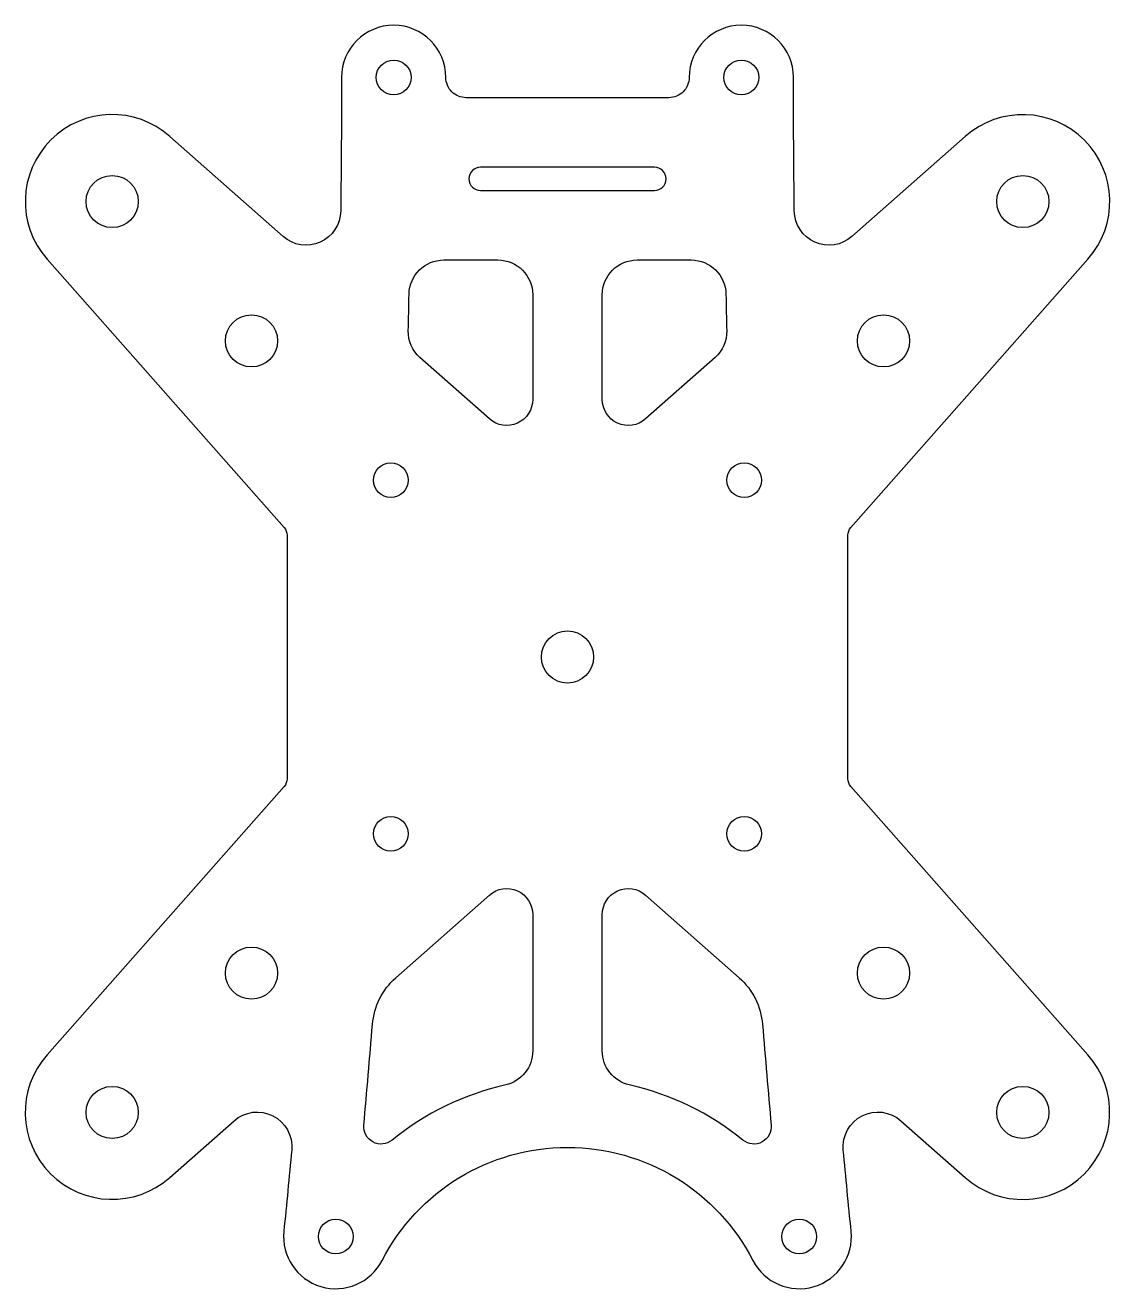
# Model space of a CAD drawing. Header units: millimetres. Extents: x -47 to 47, y -55 to 55.
import ezdxf

# ---------------------------------------------------------------- set-up
doc = ezdxf.new("R2010")
doc.units = ezdxf.units.MM
doc.layers.get('0').update_dxf_attribs({"linetype": 'CONTINUOUS'})

msp = doc.modelspace()

# ---------------------------------------------------------------- linework, layer by layer
for points in [[(34.33, 44.91), (24.55, 36.28, -0.641995), (19.57, 38.49, -0.002883), (19.5, 50, 1), (10.5, 50, -0.414214), (8.75, 48.25), (-8.75, 48.25, -0.414214), (-10.5, 50, 1), (-19.5, 50, -0.002883), (-19.57, 38.49, -0.641994), (-24.55, 36.28), (-34.31, 44.9, 0.941281), (-44.91, 34.33), (-24.45, 11.16, -0.182911), (-24.2, 10.5), (-24.2, -10.5, -0.18291), (-24.45, -11.16), (-44.9, -34.31, 0.941281), (-34.33, -44.91), (-28.77, -40.01, -0.679483), (-23.8, -42.53, -0.001767), (-24.48, -49.55, 0.827704), (-16, -52.06, -0.609612), (16, -52.06, 0.827704), (24.48, -49.55, -0.001767), (23.8, -42.53, -0.679481), (28.77, -40.01), (34.31, -44.9, 0.941281), (44.91, -34.33), (24.45, -11.16, -0.182911), (24.2, -10.5), (24.2, 10.5, -0.18291), (24.45, 11.16), (44.9, 34.31, 0.941281)], [(-7.5, 40.25), (7.5, 40.25, 1), (7.5, 42.25), (-7.5, 42.25, 1)], [(-6, 34.25, -0.414214), (-3, 31.25), (-3, 22.23, -0.646073), (-6.74, 20.54), (-12.73, 25.83, -0.220715), (-13.74, 28.14, 0.000788), (-13.67, 31.31, -0.40877), (-10.67, 34.25)], [(13.74, 28.14, -0.220714), (12.73, 25.83), (6.74, 20.54, -0.646074), (3, 22.22), (3, 31.25, -0.414214), (6, 34.25), (10.67, 34.25, -0.40877), (13.67, 31.31, 0.000788)], [(-14.82, -27.68), (-6.74, -20.54, -0.646074), (-3, -22.22), (-3, -33.98, -0.350001), (-5.33, -36.91, 0.115093), (-15.14, -41.68, -0.663554), (-17.58, -40.38, 0.002173), (-16.83, -31.69, -0.193798)], [(5.33, -36.91, -0.350001), (3, -33.98), (3, -22.23, -0.646073), (6.74, -20.54), (14.82, -27.68, -0.193799), (16.83, -31.69, 0.002173), (17.58, -40.38, -0.663567), (15.14, -41.68, 0.115093)]]:
    msp.add_lwpolyline(points, format="xyb", close=True)
for centre, radius in [((-15, 50), 1.5), ((15, 50), 1.5), ((-39.29, 39.29), 2.25), ((39.29, 39.29), 2.25), ((-27.27, 27.27), 2.25), ((27.27, 27.27), 2.25), ((-15.25, 15.25), 1.5), ((15.25, 15.25), 1.5), ((0, 0), 2.25), ((-15.25, -15.25), 1.5), ((15.25, -15.25), 1.5), ((-27.27, -27.27), 2.25), ((27.27, -27.27), 2.25), ((-39.29, -39.29), 2.25), ((39.29, -39.29), 2.25), ((-20, -50), 1.5), ((20, -50), 1.5)]:
    msp.add_circle(centre, radius)

doc.saveas('drawing.dxf')
